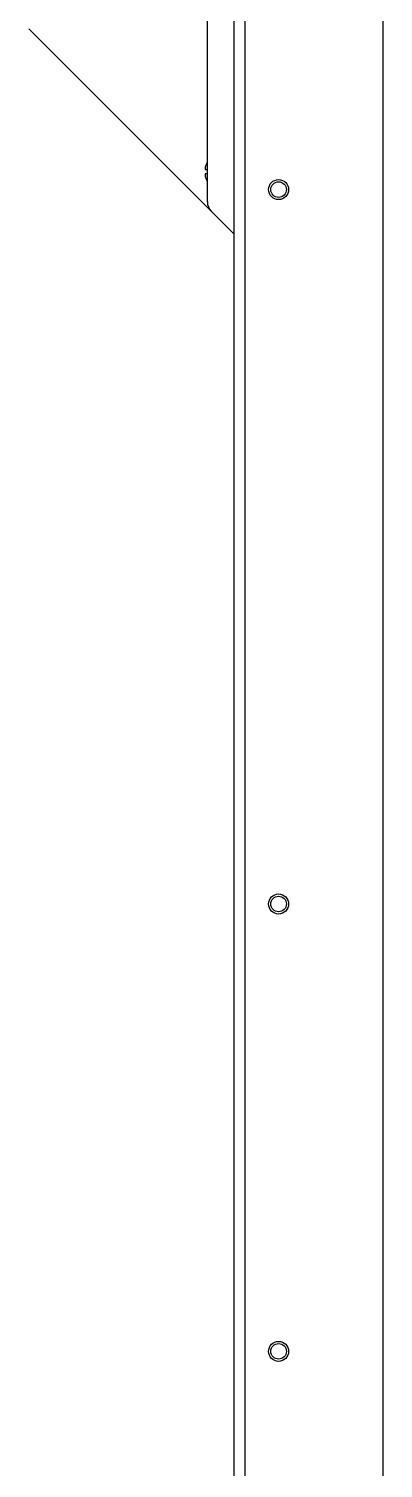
# Model space of a CAD drawing. Header units: millimetres. Extents: x 2482 to 7241, y 2335 to 6851.
# Drawn here: x 2482.9 to 2562.5, y 4595.6 to 4919 of the extents above; entities that cross this region are included whole.
import ezdxf

# ---------------------------------------------------------------- set-up
doc = ezdxf.new("R2010")
doc.units = ezdxf.units.MM
doc.header["$LTSCALE"] = 669.9
doc.layers.get('0').update_dxf_attribs({"linetype": 'CONTINUOUS'})
doc.layers.add('ASSI', color=7, linetype='CONTINUOUS')
doc.layers.add('GEOM', color=7, linetype='CONTINUOUS')

msp = doc.modelspace()

# ---------------------------------------------------------------- linework, layer by layer
at = {"linetype": 'Continuous'}
msp.add_line((2529, 3837.47), (2529, 5487.91), dxfattribs=at)
at = {"color": 7, "linetype": 'Continuous'}
for p, q in [((2522.5, 4887.8), (2522.5, 4887.78)), ((2522.51, 4887.37), (2523, 4887.37)), ((2523, 4886.37), (2522.51, 4886.37)), ((2522.5, 4885.94), (2522.51, 4885.87))]:
    msp.add_line(p, q, dxfattribs=at)
at = {"linetype": 'Continuous'}
for centre in [(2539, 4882.87), (2539, 4722.37), (2539, 4621.87)]:
    msp.add_circle(centre, 1.75, dxfattribs=at)
at = {"color": 7, "linetype": 'Continuous'}
for centre, radius, start, end in [((2524.46, 4887.62), 1.97, 175.3984, 176.7833), ((2524.45, 4887.62), 1.96, 176.7841, 177.6235), ((2524.45, 4887.62), 1.96, 177.6233, 178.8455), ((2524.44, 4887.62), 1.95, 178.8459, 180.9258), ((2524.44, 4887.62), 1.95, 180.9261, 181.9964), ((2524.45, 4887.62), 1.96, 181.9964, 183.0228), ((2524.46, 4887.62), 1.97, 183.0233, 184.286), ((2524.46, 4886.12), 1.97, 175.714, 176.9767), ((2524.45, 4886.12), 1.96, 176.9771, 178.0037), ((2524.44, 4886.12), 1.95, 178.0037, 179.0738), ((2524.44, 4886.12), 1.95, 179.0741, 181.1541), ((2524.5, 4887.61), 2.01, 172.7259, 174.7415), ((2524.47, 4887.62), 1.98, 184.2856, 185.1372), ((2524.5, 4887.62), 2.01, 185.1401, 187.2744), ((2524.5, 4886.11), 2.01, 172.7256, 174.8598), ((2524.47, 4886.12), 1.98, 174.8627, 175.7144), ((2527, 4886.72), 4.64, 163.6036, 165.6824), ((2527.03, 4886.71), 4.67, 162.6228, 163.6051), ((2527.05, 4886.71), 4.68, 161.535, 162.6227), ((2527.06, 4886.7), 4.7, 159.4813, 161.5344), ((2527.07, 4886.7), 4.72, 158.9977, 159.4819), ((2527.08, 4886.69), 4.72, 157.4524, 158.9975), ((2527.09, 4886.69), 4.73, 156.6826, 157.4526), ((2527.09, 4886.69), 4.73, 155.4278, 156.6825), ((2527.1, 4886.69), 4.74, 154.4598, 155.4278), ((2527.1, 4886.69), 4.74, 153.3188, 154.4598), ((2527.1, 4886.68), 4.75, 151.9926, 153.3187), ((2527.11, 4886.68), 4.75, 151.0316, 151.9926), ((2527.11, 4886.68), 4.75, 149.7816, 151.0315), ((2524.45, 4886.12), 1.95, 181.1544, 182.3767), ((2524.45, 4886.12), 1.96, 182.3765, 183.2159), ((2524.46, 4886.12), 1.97, 183.2166, 184.6016), ((2524.48, 4886.12), 1.98, 184.6009, 185.2558), ((2527, 4887.01), 4.64, 194.3176, 196.3964), ((2527.03, 4887.02), 4.67, 196.3949, 197.3772), ((2527.05, 4887.03), 4.68, 197.3773, 198.465), ((2527.06, 4887.03), 4.7, 198.4656, 200.5187), ((2527.07, 4887.04), 4.72, 200.5181, 201.0023), ((2527.08, 4887.04), 4.72, 201.0025, 202.5476), ((2527.09, 4887.04), 4.73, 202.5474, 203.3174), ((2527.09, 4887.05), 4.73, 203.3175, 204.5722), ((2527.1, 4887.05), 4.74, 204.5722, 205.5402), ((2527.1, 4887.05), 4.74, 205.5402, 206.6812), ((2527.1, 4887.05), 4.75, 206.6813, 208.0074), ((2527.11, 4887.05), 4.75, 208.0074, 208.9684), ((2527.11, 4887.05), 4.75, 208.9685, 210.2183)]:
    msp.add_arc(centre, radius, start, end, dxfattribs=at)
at = {"layer": 'ASSI', "linetype": 'Continuous'}
for centre in [(2539, 4882.87), (2539, 4722.37), (2539, 4621.87)]:
    msp.add_circle(centre, 2.25, dxfattribs=at)
at = {"layer": 'GEOM', "linetype": 'Continuous'}
for p, q in [((2531.5, 4376.87), (2531.5, 5496.87)), ((2562.5, 4373.87), (2562.5, 5487.87))]:
    msp.add_line(p, q, dxfattribs=at)
at = {"layer": 'GEOM', "color": 7, "linetype": 'Continuous'}
for p, q in [((2523, 4880.11), (2523, 5265.63)), ((2529, 4872.87), (2482.88, 4918.99))]:
    msp.add_line(p, q, dxfattribs=at)
msp.add_arc((2526, 4880.11), 3, 180, 224.999, dxfattribs=at)

doc.saveas('drawing.dxf')
